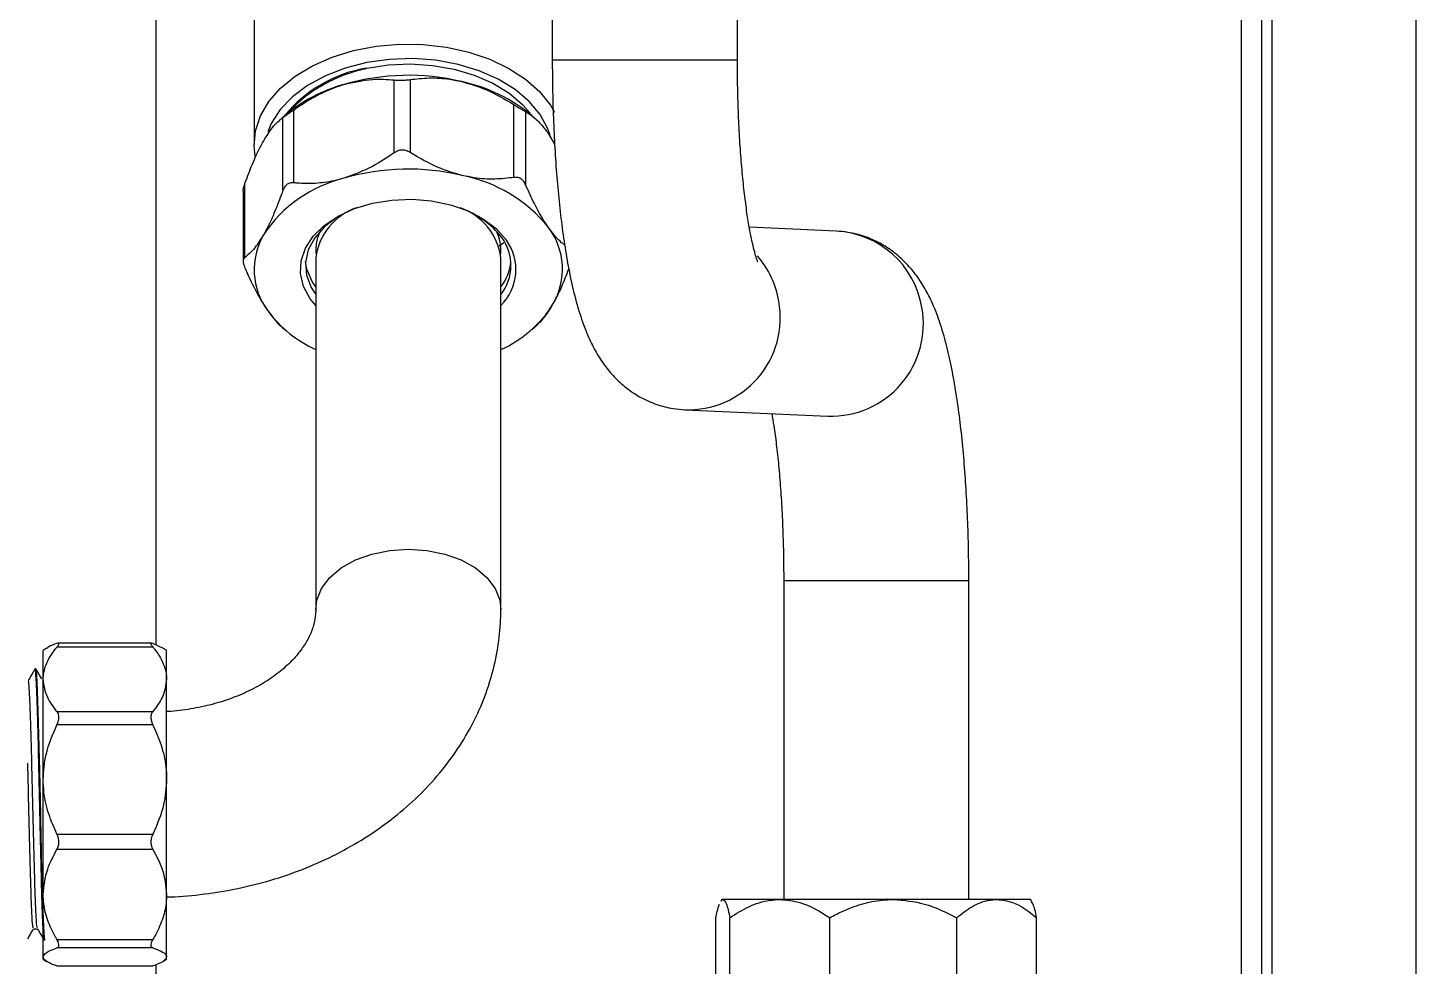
# Model space of a CAD drawing. Extents: x 75 to 2075, y 25 to 1460.
# Drawn here: x 528.4 to 753.4, y 745.8 to 897.9 of the extents above; entities that cross this region are included whole.
import ezdxf

# ---------------------------------------------------------------- set-up
doc = ezdxf.new("R2010")
doc.units = 0
doc.header["$LTSCALE"] = 5
doc.linetypes.add('SLD-KATı', pattern=[0])
doc.layers.get('0').update_dxf_attribs({"linetype": 'CONTINUOUS'})

msp = doc.modelspace()

# ---------------------------------------------------------------- linework, layer by layer
at = {"color": 7, "linetype": 'SLD-KATı'}
for p, q in [((753.427, 566.264), (753.427, 1296.028)), ((728.427, 566.264), (728.427, 977.154)), ((549.26, 797.855), (549.26, 942.813)), ((613.427, 940.979), (613.427, 892.646)), ((643.427, 892.646), (643.427, 940.979)), ((565.094, 906.289), (565.094, 878.996)), ((587.828, 877.632), (587.828, 889.439)), ((590.378, 889.501), (590.378, 877.694)), ((571.513, 884.574), (571.513, 872.768)), ((607.205, 873.635), (607.205, 885.441)), ((609.076, 884.313), (609.076, 872.507)), ((570.072, 883.662), (569.169, 882.877)), ((569.778, 871.552), (569.778, 883.358)), ((610.574, 883.264), (610.116, 883.662)), ((612.817, 880.706), (613.807, 879.044)), ((563.325, 871.43), (563.325, 860.079)), ((563.533, 872.419), (563.533, 860.613)), ((659.435, 864.935), (645.359, 865.561)), ((604.81, 862.555), (605.598, 863.098)), ((573.67, 858.789), (573.456, 859.999)), ((575.094, 860.632), (575.094, 803.641)), ((605.094, 803.641), (605.094, 860.632)), ((569.613, 849.399), (570.072, 849.001)), ((610.116, 849.001), (610.994, 849.764)), ((634.919, 835.996), (658.103, 834.965)), ((650.927, 808.285), (650.927, 756.618)), ((680.927, 756.618), (680.927, 808.285)), ((531.473, 797.362), (530.927, 796.979)), ((530.927, 792.312), (530.927, 796.979)), ((548.696, 797.534), (533.159, 797.534)), ((548.502, 798.156), (533.357, 798.156)), ((550.434, 797.321), (548.696, 798.111)), ((550.927, 796.979), (550.436, 797.323)), ((550.927, 792.312), (550.927, 796.979)), ((529.737, 794.014), (529.615, 794.014)), ((530.927, 776.071), (530.927, 792.312)), ((550.927, 776.071), (550.927, 792.312)), ((533.159, 787.09), (548.696, 787.09)), ((548.696, 784.925), (533.159, 784.925)), ((530.927, 757.434), (530.927, 776.071)), ((550.927, 757.434), (550.927, 776.071)), ((533.159, 767.218), (548.696, 767.218)), ((548.696, 764.733), (533.159, 764.733)), ((530.927, 747.317), (530.927, 757.434)), ((550.927, 747.317), (550.927, 757.434)), ((640.927, 756.618), (640.742, 756.354)), ((641.08, 756.618), (640.927, 756.618)), ((650.307, 756.618), (641.08, 756.618)), ((668.684, 756.618), (650.307, 756.618)), ((685.446, 756.618), (668.684, 756.618)), ((690.927, 756.618), (685.446, 756.618)), ((691.165, 756.279), (690.927, 756.618)), ((529.345, 751.879), (529.996, 751.879)), ((639.938, 739.561), (639.938, 753.676)), ((642.221, 739.561), (642.221, 753.676)), ((658.392, 739.561), (658.392, 753.676)), ((678.976, 739.561), (678.976, 753.676)), ((691.917, 739.561), (691.917, 753.676)), ((533.159, 750.135), (548.696, 750.135)), ((530.927, 746.979), (530.927, 747.317)), ((548.696, 748.786), (533.159, 748.786)), ((550.927, 746.979), (550.927, 747.317)), ((530.927, 746.979), (531.473, 746.597)), ((533.159, 745.848), (548.696, 745.848)), ((548.696, 745.848), (548.502, 745.817)), ((549.26, 726.146), (549.26, 746.104)), ((550.436, 746.636), (550.927, 746.979))]:
    msp.add_line(p, q, dxfattribs=at)
at = {"color": 8, "linetype": 'SLD-KATı'}
for p, q in [((725.094, 567.813), (725.094, 977.154)), ((730.094, 566.264), (730.094, 977.154)), ((643.427, 892.646), (613.427, 892.646)), ((680.927, 808.285), (650.927, 808.285))]:
    msp.add_line(p, q, dxfattribs=at)
at = {"color": 7, "linetype": 'SLD-KATı', "flags": 128}
for points in [[(565.263, 877.108), (565.098, 878.708), (565.323, 881.192), (566.129, 883.624), (567.497, 885.948), (569.394, 888.109), (571.777, 890.056), (574.588, 891.744), (577.764, 893.134), (581.228, 894.191), (584.9, 894.893), (588.694, 895.222), (592.521, 895.171), (596.29, 894.741), (599.915, 893.941), (603.309, 892.791), (606.394, 891.318), (609.096, 889.556), (611.353, 887.547), (613.112, 885.337), (613.772, 884.21)], [(613.055, 880.428), (612.693, 881.505), (611.469, 883.812), (609.691, 885.962), (607.406, 887.899), (604.672, 889.573), (601.561, 890.94), (598.153, 891.964), (594.536, 892.62), (590.804, 892.891), (587.053, 892.768), (583.382, 892.257), (579.884, 891.369), (576.65, 890.127), (573.765, 888.565), (571.303, 886.722), (569.327, 884.646), (567.89, 882.391), (567.313, 881.011)], [(583.355, 891.344), (586.86, 891.876), (590.452, 892.029), (594.035, 891.8), (597.512, 891.194), (600.79, 890.227), (603.782, 888.926), (606.407, 887.325), (608.596, 885.467), (609.817, 884.065)], [(575.094, 852.873), (574.187, 853.99), (573.117, 855.97), (572.626, 858.045), (572.729, 860.144), (573.423, 862.194), (574.685, 864.126), (576.472, 865.875), (578.723, 867.38), (581.361, 868.591), (584.296, 869.466), (587.429, 869.976), (590.653, 870.103), (593.857, 869.842), (596.933, 869.204), (599.777, 868.209), (602.29, 866.891), (604.389, 865.295), (606, 863.476)], [(581.463, 868.634), (581.06, 868.471), (578.572, 867.195), (576.501, 865.636), (574.922, 863.85), (573.89, 861.903), (573.445, 859.863), (573.601, 857.806), (574.353, 855.805), (575.094, 854.643)], [(575.094, 855.91), (574.503, 856.802), (573.67, 858.789)], [(530.817, 758.22), (530.794, 759.009), (530.73, 761.468), (530.679, 763.57), (530.641, 765.21), (530.616, 766.327), (530.613, 766.428), (530.612, 766.476), (530.612, 766.499), (530.611, 766.51), (530.611, 766.513), (530.611, 766.513), (530.611, 766.514), (530.611, 766.514), (530.611, 766.514), (530.611, 766.514), (530.611, 766.514), (530.526, 770.357), (530.474, 772.821), (530.426, 775.049), (530.374, 777.46), (530.285, 781.313), (530.185, 785.243), (530.074, 788.919), (529.952, 791.911), (529.817, 793.716), (529.77, 793.963), (529.752, 794.003), (529.737, 794.011)]]:
    msp.add_lwpolyline(points, dxfattribs=at)
at = {"color": 8, "linetype": 'SLD-KATı', "flags": 128}
for points in [[(575.094, 803.646), (575.267, 805.118), (576.027, 807.028), (577.364, 808.799), (579.222, 810.359), (581.525, 811.644), (584.178, 812.602), (587.074, 813.193), (590.094, 813.392)], [(590.094, 813.392), (593.113, 813.193), (596.009, 812.602), (598.663, 811.644), (600.966, 810.359), (602.823, 808.799), (604.16, 807.028), (604.921, 805.118), (605.094, 803.64)]]:
    msp.add_lwpolyline(points, dxfattribs=at)
at = {"color": 7, "linetype": 'SLD-KATı'}
for centre, radius, start, end in [((586.807, 870.055), 21.567, 99.21173, 140.84994), ((590.11, 852.757), 37.43, 76.58883, 106.1945), ((593.065, 862.985), 26.801, 50.49124, 77.66278), ((586.441, 864.146), 25.473, 105.41469, 129.9881), ((584.816, 852.312), 21.808, 103.64593, 146.37961), ((590.11, 837.558), 37.431, 76.58945, 106.19447), ((594.268, 850.613), 23.79, 38.76345, 79.03783), ((584.91, 859.35), 9.899, 108.84099, 172.55915), ((595.278, 859.35), 9.9, 7.44109, 71.15869), ((593.637, 854.809), 14.732, 38.02147, 69.79883), ((576.33, 858.708), 11.218, 149.58472, 216.99645), ((581.759, 861.881), 6.662, 151.7459, 185.29986), ((598.393, 861.873), 6.697, 354.79862, 27.63793), ((603.858, 858.758), 11.218, 329.58466, 36.99649), ((599.122, 859.361), 7.611, 321.69519, 36.45659), ((599.295, 858.709), 8.227, 314.81779, 35.40863), ((598.805, 860.802), 7.968, 322.12115, 354.2174), ((597.218, 863.296), 19.249, 294.15072, 327.94171), ((583.718, 864.334), 20.504, 217.13024, 245.12832)]:
    msp.add_arc(centre, radius, start, end, dxfattribs=at)
at = {"color": 8, "linetype": 'SLD-KATı'}
for centre, radius, start, end in [((658.685, 850.116), 14.839, 9.43024, 87.10218), ((635.288, 851.041), 15.066, 9.69347, 40.95769), ((635.445, 850.919), 14.933, 267.79554, 10.25341), ((658.628, 849.889), 14.933, 267.98553, 10.25246)]:
    msp.add_arc(centre, radius, start, end, dxfattribs=at)
at = {"color": 7, "linetype": 'SLD-KATı'}
for points, knots in [([(570.764, 884.156), (570.901, 884.326), (571.88, 885.545), (573.565, 886.995), (575.681, 888.35), (577.071, 889.112), (578.387, 889.728), (579.704, 890.254), (580.865, 890.658), (582.079, 891.029), (582.916, 891.235), (583.355, 891.344)], [0, 0, 0, 0, 0.051367, 0.3671403, 0.4794902, 0.5699509, 0.6851463, 0.7634685, 0.8417905, 0.9169892, 1, 1, 1, 1]), ([(613.427, 892.646), (613.43, 891.775), (613.438, 889.246), (613.524, 885.074), (613.719, 880.195), (614.011, 875.434), (614.398, 870.829), (614.885, 866.41), (615.475, 862.195), (616.185, 858.176), (617.054, 854.301), (618.101, 850.709), (619.293, 847.646), (620.605, 845.098), (622, 842.986), (623.646, 841.06), (625.586, 839.339), (627.823, 837.889), (630.319, 836.798), (632.724, 836.17), (634.282, 836.046), (634.919, 835.996)], [0, 0, 0, 0, 0.03265559, 0.09476147, 0.15698885, 0.2194584, 0.28235237, 0.34591849, 0.41053722, 0.4768504, 0.54606102, 0.62074781, 0.68943864, 0.73790171, 0.78115948, 0.82135081, 0.86008252, 0.89820386, 0.9360811, 0.97387357, 1, 1, 1, 1]), ([(646.714, 859.949), (646.711, 859.956), (646.703, 859.972), (646.51, 860.495), (646.221, 861.473), (645.849, 862.977), (645.439, 865.001), (645.016, 867.535), (644.61, 870.538), (644.241, 873.952), (643.928, 877.71), (643.682, 881.738), (643.513, 885.964), (643.436, 889.631), (643.429, 891.868), (643.427, 892.646)], [0, 0, 0, 0, 0.0397346, 0.0986734, 0.1642117, 0.2364425, 0.3147302, 0.3980101, 0.4851316, 0.5750662, 0.6670012, 0.7603209, 0.854571, 0.9494085, 1, 1, 1, 1]), ([(579.671, 888.702), (581.233, 889.061), (584.068, 889.713), (586.663, 889.524), (587.828, 889.439)], [0, 0, 0, 0, 0.5510094, 1, 1, 1, 1]), ([(587.828, 889.439), (588.048, 889.42), (588.489, 889.383), (589.251, 889.389), (589.896, 889.435), (590.24, 889.482), (590.378, 889.501)], [0, 0, 0, 0, 0.2806948, 0.5628337, 0.8257525, 1, 1, 1, 1]), ([(590.378, 889.501), (591.399, 889.616), (593.467, 889.851), (596.337, 889.685), (598.135, 889.305), (598.791, 889.167)], [0, 0, 0, 0, 0.3824103, 0.7746518, 1, 1, 1, 1]), ([(598.791, 889.167), (600.091, 888.783), (603.015, 887.922), (605.709, 886.327), (607.205, 885.441)], [0, 0, 0, 0, 0.4446437, 1, 1, 1, 1]), ([(571.513, 884.574), (571.7, 884.704), (572.814, 885.477), (574.959, 886.789), (577.539, 888.012), (579.131, 888.527), (579.671, 888.702)], [0, 0, 0, 0, 0.07326752, 0.43654301, 0.8088691, 1, 1, 1, 1]), ([(569.778, 883.358), (569.873, 883.425), (570.063, 883.558), (570.551, 883.9), (571.061, 884.257), (571.384, 884.484), (571.513, 884.574)], [0, 0, 0, 0, 0.2806962, 0.5628352, 0.8257513, 1, 1, 1, 1]), ([(607.205, 885.441), (607.422, 885.305), (607.855, 885.033), (608.445, 884.675), (608.848, 884.438), (609.011, 884.349), (609.076, 884.313)], [0, 0, 0, 0, 0.28070172, 0.56284169, 0.82575023, 1, 1, 1, 1]), ([(609.076, 884.313), (609.161, 884.266), (609.672, 883.982), (610.656, 883.26), (611.84, 882.037), (612.57, 881.043), (612.817, 880.706)], [0, 0, 0, 0, 0.0732641, 0.4365444, 0.8088718, 1, 1, 1, 1]), ([(566.656, 879.584), (567.138, 880.36), (568.223, 882.104), (569.223, 882.91), (569.778, 883.358)], [0, 0, 0, 0, 0.4446446, 1, 1, 1, 1]), ([(563.533, 872.419), (563.912, 873.445), (564.68, 875.524), (565.745, 877.915), (566.412, 879.138), (566.656, 879.584)], [0, 0, 0, 0, 0.3824086, 0.7746487, 1, 1, 1, 1]), ([(587.828, 877.632), (586.663, 876.853), (584.068, 875.116), (581.233, 874.077), (579.671, 873.504)], [0, 0, 0, 0, 0.4489916, 1, 1, 1, 1]), ([(590.378, 877.694), (590.152, 877.814), (589.699, 878.053), (588.934, 878.102), (588.296, 877.928), (587.961, 877.717), (587.828, 877.632)], [0, 0, 0, 0, 0.28069543, 0.56283641, 0.8257476, 1, 1, 1, 1]), ([(598.791, 873.969), (597.492, 874.352), (594.568, 875.214), (591.874, 876.809), (590.378, 877.694)], [0, 0, 0, 0, 0.4446438, 1, 1, 1, 1]), ([(579.671, 873.504), (579.131, 873.357), (577.567, 872.931), (574.986, 872.609), (572.839, 872.638), (571.7, 872.749), (571.513, 872.768)], [0, 0, 0, 0, 0.1911254, 0.5537044, 0.9267355, 1, 1, 1, 1]), ([(607.205, 873.635), (606.184, 873.519), (604.116, 873.284), (601.246, 873.451), (599.448, 873.83), (598.791, 873.969)], [0, 0, 0, 0, 0.3824109, 0.7746523, 1, 1, 1, 1]), ([(609.076, 872.507), (608.965, 872.717), (608.743, 873.137), (608.212, 873.536), (607.674, 873.678), (607.339, 873.647), (607.205, 873.635)], [0, 0, 0, 0, 0.2806738, 0.5628311, 0.8257494, 1, 1, 1, 1]), ([(563.33, 871.43), (563.328, 871.439), (563.301, 871.586), (563.381, 871.944), (563.49, 872.284), (563.533, 872.419)], [0, 0, 0, 0, 0.0382272, 0.61664993, 1, 1, 1, 1]), ([(569.778, 871.552), (569.399, 870.526), (568.631, 868.447), (567.566, 866.056), (566.899, 864.833), (566.656, 864.387)], [0, 0, 0, 0, 0.3824112, 0.7746539, 1, 1, 1, 1]), ([(571.513, 872.768), (571.305, 872.77), (570.886, 872.774), (570.335, 872.47), (569.972, 872.025), (569.833, 871.687), (569.778, 871.552)], [0, 0, 0, 0, 0.28068895, 0.56282964, 0.82574161, 1, 1, 1, 1]), ([(612.817, 865.508), (612.57, 865.873), (611.852, 866.93), (610.669, 869.055), (609.684, 871.12), (609.161, 872.311), (609.076, 872.507)], [0, 0, 0, 0, 0.1911271, 0.5537008, 0.9267344, 1, 1, 1, 1]), ([(566.656, 864.387), (566.173, 863.611), (565.088, 861.867), (564.088, 861.061), (563.533, 860.613)], [0, 0, 0, 0, 0.4446444, 1, 1, 1, 1]), ([(615.426, 862.711), (615.263, 862.82), (614.439, 863.371), (613.539, 864.557), (612.817, 865.508)], [0, 0, 0, 0, 0.19797409, 1, 1, 1, 1]), ([(680.927, 808.285), (680.924, 809.156), (680.917, 811.685), (680.83, 815.857), (680.635, 820.736), (680.343, 825.497), (679.956, 830.102), (679.47, 834.521), (678.879, 838.736), (678.169, 842.755), (677.3, 846.63), (676.253, 850.222), (675.061, 853.285), (673.749, 855.833), (672.354, 857.945), (670.708, 859.871), (668.768, 861.592), (666.531, 863.042), (664.035, 864.133), (661.63, 864.761), (660.072, 864.885), (659.435, 864.935)], [0, 0, 0, 0, 0.0326556, 0.0947615, 0.1569888, 0.2194596, 0.2823524, 0.3459185, 0.4105372, 0.4768504, 0.5460619, 0.6207478, 0.6894386, 0.7379017, 0.7811595, 0.8213508, 0.8600825, 0.8982038, 0.9360811, 0.9738736, 1, 1, 1, 1]), ([(563.533, 860.613), (563.464, 860.54), (563.325, 860.395), (563.311, 859.938), (563.434, 859.429), (563.573, 859.09), (563.628, 858.956)], [0, 0, 0, 0, 0.2806842, 0.5628297, 0.8257385, 1, 1, 1, 1]), ([(563.628, 858.956), (563.714, 858.76), (564.225, 857.595), (565.209, 855.528), (566.393, 853.397), (567.123, 852.322), (567.37, 851.957)], [0, 0, 0, 0, 0.07326689, 0.43654322, 0.80886959, 1, 1, 1, 1]), ([(613.532, 853.079), (614.016, 853.984), (614.904, 855.647), (615.724, 857.833), (616.097, 858.83)], [0, 0, 0, 0, 0.54408878, 1, 1, 1, 1]), ([(610.968, 849.794), (611.164, 849.955), (611.75, 850.435), (612.622, 851.562), (613.289, 852.673), (613.532, 853.079)], [0, 0, 0, 0, 0.2418198, 0.7233554, 1, 1, 1, 1]), ([(567.37, 851.957), (568.095, 850.98), (568.856, 849.954), (569.553, 849.464), (569.586, 849.44)], [0, 0, 0, 0, 0.9524375, 1, 1, 1, 1]), ([(648.995, 835.37), (649.107, 834.723), (649.367, 833.215), (649.744, 830.385), (650.113, 826.981), (650.426, 823.221), (650.672, 819.193), (650.841, 814.967), (650.918, 811.3), (650.925, 809.063), (650.927, 808.285)], [0, 0, 0, 0, 0.0979361, 0.2284851, 0.3632494, 0.5010113, 0.6408481, 0.7820789, 0.9241901, 1, 1, 1, 1]), ([(550.927, 757.036), (551.138, 757.04), (553.191, 757.08), (557.073, 757.459), (562.51, 758.343), (567.825, 759.682), (572.97, 761.441), (577.895, 763.615), (582.548, 766.187), (586.879, 769.139), (590.838, 772.442), (594.38, 776.063), (597.464, 779.962), (600.056, 784.092), (602.131, 788.405), (603.676, 792.851), (604.676, 797.378), (605.059, 800.993), (605.086, 803.079), (605.094, 803.641)], [0, 0, 0, 0, 0.0075123, 0.0731254, 0.1388402, 0.2046498, 0.2705541, 0.3365228, 0.4024949, 0.4683758, 0.5340356, 0.5993206, 0.6640735, 0.7281639, 0.791513, 0.8541119, 0.9160243, 0.977375, 1, 1, 1, 1]), ([(575.094, 803.641), (575.088, 803.407), (575.068, 802.552), (574.804, 801.119), (574.109, 799.282), (573.061, 797.481), (571.615, 795.659), (569.73, 793.851), (567.386, 792.12), (564.681, 790.573), (561.655, 789.254), (558.362, 788.196), (554.861, 787.465), (552.348, 787.114), (551.025, 787.071), (550.927, 787.067)], [0, 0, 0, 0, 0.0395415, 0.1440898, 0.2368914, 0.3229324, 0.405052, 0.4921254, 0.5768685, 0.6604937, 0.7437182, 0.8268666, 0.9100617, 0.9933532, 1, 1, 1, 1]), ([(530.927, 792.312), (530.945, 792.658), (530.998, 793.659), (531.587, 795.311), (532.468, 796.685), (533.061, 797.414), (533.159, 797.534)], [0, 0, 0, 0, 0.1911258, 0.5537071, 0.9267328, 1, 1, 1, 1]), ([(533.159, 798.111), (532.651, 797.934), (531.923, 797.68), (531.599, 797.405), (531.501, 797.321)], [0, 0, 0, 0, 0.6962757, 1, 1, 1, 1]), ([(533.159, 797.534), (533.256, 797.66), (533.452, 797.913), (533.505, 798.127), (533.381, 798.176), (533.222, 798.13), (533.159, 798.111)], [0, 0, 0, 0, 0.2806935, 0.5628296, 0.8257449, 1, 1, 1, 1]), ([(548.696, 798.111), (548.598, 798.136), (548.402, 798.187), (548.349, 798.056), (548.473, 797.813), (548.632, 797.614), (548.696, 797.534)], [0, 0, 0, 0, 0.280697, 0.5628419, 0.8257605, 1, 1, 1, 1]), ([(548.696, 797.534), (548.793, 797.414), (549.373, 796.701), (550.258, 795.328), (550.855, 793.676), (550.909, 792.658), (550.927, 792.312)], [0, 0, 0, 0, 0.0732684, 0.4365432, 0.8088725, 1, 1, 1, 1]), ([(529.595, 793.996), (529.409, 793.674), (529.036, 793.029), (528.664, 792.384), (528.477, 792.061)], [0, 0, 0, 0, 0.4999999, 1, 1, 1, 1]), ([(529.986, 752.105), (529.966, 752.091), (529.899, 752.043), (529.791, 753.729), (529.647, 756.954), (529.513, 761.542), (529.37, 766.956), (529.234, 772.808), (529.094, 778.582), (528.955, 783.806), (528.817, 788.067), (528.676, 790.917), (528.566, 792.164), (528.498, 791.984), (528.477, 791.929)], [0, 0, 0, 0, 0.0390326, 0.1304878, 0.2231489, 0.3146833, 0.4072185, 0.4989663, 0.5912625, 0.6833508, 0.775301, 0.8676989, 0.9593525, 1, 1, 1, 1]), ([(530.927, 751.876), (530.92, 751.969), (530.867, 752.677), (530.763, 755.629), (530.629, 760.506), (530.487, 766.481), (530.351, 772.885), (530.21, 779.218), (530.071, 784.941), (529.933, 789.625), (529.792, 792.699), (529.689, 794.123), (529.628, 793.878), (529.615, 793.822)], [0, 0, 0, 0, 0.0160924, 0.1226419, 0.2278952, 0.3342993, 0.4397984, 0.5459271, 0.6518167, 0.7575492, 0.8637948, 0.9691854, 1, 1, 1, 1]), ([(530.695, 792.372), (530.568, 792.592), (530.253, 793.136), (529.939, 793.681), (529.751, 794.005)], [0, 0, 0, 0, 0.40440417, 1, 1, 1, 1]), ([(530.927, 791.7), (530.916, 791.845), (530.9, 792.071), (530.882, 791.991), (530.876, 791.962)], [0, 0, 0, 0, 0.6404036, 1, 1, 1, 1]), ([(533.159, 787.09), (532.59, 787.836), (531.322, 789.497), (531.067, 791.312), (530.927, 792.312)], [0, 0, 0, 0, 0.4489885, 1, 1, 1, 1]), ([(550.927, 792.312), (550.787, 791.312), (550.532, 789.497), (549.265, 787.836), (548.696, 787.09)], [0, 0, 0, 0, 0.5510113, 1, 1, 1, 1]), ([(533.159, 784.925), (533.256, 785.155), (533.452, 785.617), (533.505, 786.288), (533.381, 786.781), (533.222, 787.002), (533.159, 787.09)], [0, 0, 0, 0, 0.2807106, 0.5628254, 0.8257562, 1, 1, 1, 1]), ([(548.696, 787.09), (548.598, 786.942), (548.402, 786.645), (548.349, 786.019), (548.473, 785.421), (548.632, 785.066), (548.696, 784.925)], [0, 0, 0, 0, 0.28068465, 0.56282381, 0.82574087, 1, 1, 1, 1]), ([(530.927, 776.071), (531.019, 777.439), (531.224, 780.515), (532.468, 783.35), (533.159, 784.925)], [0, 0, 0, 0, 0.44464494, 1, 1, 1, 1]), ([(548.696, 784.925), (549.172, 783.85), (550.138, 781.674), (550.83, 778.654), (550.901, 776.762), (550.927, 776.071)], [0, 0, 0, 0, 0.3824111, 0.7746506, 1, 1, 1, 1]), ([(529.345, 752.087), (529.318, 752.059), (529.244, 751.983), (529.13, 753.714), (528.986, 756.958), (528.852, 761.541), (528.709, 766.957), (528.573, 772.804), (528.478, 776.737), (528.429, 778.634), (528.427, 778.704)], [0, 0, 0, 0, 0.0868212, 0.2370886, 0.3893372, 0.5397346, 0.6917765, 0.8425246, 0.9941738, 1, 1, 1, 1]), ([(533.159, 767.218), (532.682, 768.292), (531.716, 770.469), (531.024, 773.488), (530.953, 775.381), (530.927, 776.071)], [0, 0, 0, 0, 0.3824116, 0.774651, 1, 1, 1, 1]), ([(550.927, 776.071), (550.836, 774.704), (550.63, 771.628), (549.386, 768.792), (548.696, 767.218)], [0, 0, 0, 0, 0.4446447, 1, 1, 1, 1]), ([(550.073, 635.67), (549.95, 635.199), (549.734, 634.378), (549.348, 633.862), (549.057, 633.628), (548.721, 633.467), (548.147, 633.378), (547.14, 633.525), (545.818, 633.993), (544.21, 634.815), (541.615, 636.461), (537.866, 639.428), (532.998, 643.938), (527.903, 649.133), (522.833, 654.656), (517.992, 660.177), (513.134, 665.9), (507.926, 672.214), (502.218, 679.318), (495.454, 687.929), (487.722, 698.005), (479.894, 708.442), (472.937, 717.871), (466.864, 726.201), (461.203, 734.054), (456.029, 741.3), (451.424, 747.799), (446.993, 754.099), (442.987, 759.837), (440.245, 763.79), (438.493, 766.326), (437.273, 768.096), (436.076, 769.838), (435.131, 771.217), (434.453, 772.209), (434.017, 772.849), (433.959, 772.933), (433.927, 772.979)], [0, 0, 0, 0, 0.0165435, 0.0287987, 0.0367424, 0.0431979, 0.0583506, 0.0737905, 0.0898129, 0.1053275, 0.123517, 0.1646181, 0.2049711, 0.2460748, 0.2880413, 0.3244157, 0.3577739, 0.3982735, 0.4408333, 0.4831077, 0.5441655, 0.6039451, 0.6437137, 0.6834165, 0.7229814, 0.75241, 0.781549, 0.8102488, 0.8383772, 0.8655997, 0.8786425, 0.89215, 0.9095381, 0.9321658, 0.9509113, 0.9732747, 1, 1, 1, 1]), ([(533.159, 764.733), (533.256, 764.932), (533.452, 765.333), (533.505, 766.067), (533.381, 766.715), (533.222, 767.075), (533.159, 767.218)], [0, 0, 0, 0, 0.2807058, 0.5628406, 0.8257261, 1, 1, 1, 1]), ([(548.696, 767.218), (548.598, 766.983), (548.402, 766.512), (548.349, 765.758), (548.473, 765.155), (548.632, 764.853), (548.696, 764.733)], [0, 0, 0, 0, 0.280683, 0.5628472, 0.8257301, 1, 1, 1, 1]), ([(530.927, 757.434), (531.067, 758.831), (531.322, 761.368), (532.59, 763.69), (533.159, 764.733)], [0, 0, 0, 0, 0.5510136, 1, 1, 1, 1]), ([(548.696, 764.733), (549.265, 763.69), (550.532, 761.368), (550.787, 758.831), (550.927, 757.434)], [0, 0, 0, 0, 0.4489867, 1, 1, 1, 1]), ([(533.159, 750.135), (533.061, 750.302), (532.481, 751.299), (531.596, 753.218), (530.999, 755.526), (530.945, 756.951), (530.927, 757.434)], [0, 0, 0, 0, 0.0732611, 0.4365368, 0.8088742, 1, 1, 1, 1]), ([(550.927, 757.434), (550.909, 756.951), (550.856, 755.551), (550.267, 753.242), (549.386, 751.321), (548.793, 750.302), (548.696, 750.135)], [0, 0, 0, 0, 0.1911241, 0.5537061, 0.926739, 1, 1, 1, 1]), ([(640.774, 756.333), (640.81, 756.406), (640.911, 756.61), (641.014, 756.615), (641.08, 756.618)], [0, 0, 0, 0, 0.3625133, 1, 1, 1, 1]), ([(641.08, 756.618), (641.269, 756.474), (641.67, 756.169), (642.031, 754.537), (642.221, 753.676)], [0, 0, 0, 0, 0.4724921, 1, 1, 1, 1]), ([(642.221, 753.676), (643.227, 754.316), (645.272, 755.619), (648.054, 756.51), (649.76, 756.592), (650.307, 756.618)], [0, 0, 0, 0, 0.3967452, 0.8067515, 1, 1, 1, 1]), ([(650.307, 756.618), (651.389, 756.524), (654.228, 756.278), (656.801, 754.67), (658.392, 753.676)], [0, 0, 0, 0, 0.3814204, 1, 1, 1, 1]), ([(658.392, 753.676), (659.049, 754.02), (660.701, 754.887), (663.533, 755.948), (666.353, 756.546), (668.094, 756.6), (668.684, 756.618)], [0, 0, 0, 0, 0.2056131, 0.517012, 0.8361667, 1, 1, 1, 1]), ([(668.684, 756.618), (670.393, 756.474), (674.009, 756.169), (677.261, 754.537), (678.976, 753.676)], [0, 0, 0, 0, 0.4724921, 1, 1, 1, 1]), ([(678.976, 753.676), (679.781, 754.316), (681.418, 755.619), (683.644, 756.51), (685.009, 756.592), (685.446, 756.618)], [0, 0, 0, 0, 0.3967452, 0.8067516, 1, 1, 1, 1]), ([(685.446, 756.618), (686.313, 756.524), (688.585, 756.278), (690.643, 754.67), (691.917, 753.676)], [0, 0, 0, 0, 0.3814204, 1, 1, 1, 1]), ([(691.917, 753.676), (691.728, 754.58), (691.462, 755.851), (691.166, 756.137), (691.081, 756.22)], [0, 0, 0, 0, 0.7111922, 1, 1, 1, 1]), ([(531.246, 750.134), (531.222, 750.105), (531.16, 750.029), (531.065, 751.395), (530.982, 753.046), (530.938, 754.378), (530.927, 754.695)], [0, 0, 0, 0, 0.223868, 0.5818647, 0.9002482, 1, 1, 1, 1]), ([(639.938, 753.676), (640.01, 754.024), (640.193, 754.899), (640.39, 755.498), (640.508, 755.859)], [0, 0, 0, 0, 0.39769522, 1, 1, 1, 1]), ([(528.428, 750.273), (528.553, 750.489), (528.865, 751.03), (529.178, 751.571), (529.365, 751.895)], [0, 0, 0, 0, 0.3999665, 1, 1, 1, 1]), ([(529.986, 751.897), (530.172, 751.575), (530.545, 750.93), (530.917, 750.285), (531.104, 749.962)], [0, 0, 0, 0, 0.4999617, 1, 1, 1, 1]), ([(533.159, 748.786), (533.256, 748.838), (533.452, 748.942), (533.505, 749.309), (533.381, 749.734), (533.222, 750.02), (533.159, 750.135)], [0, 0, 0, 0, 0.28067979, 0.56281582, 0.82573023, 1, 1, 1, 1]), ([(548.696, 750.135), (548.598, 749.951), (548.402, 749.582), (548.349, 749.142), (548.473, 748.887), (548.632, 748.814), (548.696, 748.786)], [0, 0, 0, 0, 0.2806992, 0.5628324, 0.8257595, 1, 1, 1, 1]), ([(530.927, 747.317), (531.019, 747.544), (531.224, 748.054), (532.468, 748.524), (533.159, 748.786)], [0, 0, 0, 0, 0.4446428, 1, 1, 1, 1]), ([(533.159, 745.848), (532.682, 746.026), (531.716, 746.387), (531.024, 746.888), (530.953, 747.202), (530.927, 747.317)], [0, 0, 0, 0, 0.3824105, 0.7746521, 1, 1, 1, 1]), ([(548.696, 748.786), (549.172, 748.607), (550.138, 748.246), (550.83, 747.745), (550.901, 747.431), (550.927, 747.317)], [0, 0, 0, 0, 0.38241162, 0.77465213, 1, 1, 1, 1]), ([(550.927, 747.317), (550.836, 747.09), (550.63, 746.579), (549.386, 746.109), (548.696, 745.848)], [0, 0, 0, 0, 0.4446443, 1, 1, 1, 1]), ([(533.357, 745.812), (533.35, 745.809), (533.316, 745.793), (533.229, 745.823), (533.159, 745.848)], [0, 0, 0, 0, 0.1920612, 1, 1, 1, 1])]:
    msp.add_open_spline(points, degree=3, knots=knots, dxfattribs=at)

doc.saveas('drawing.dxf')
